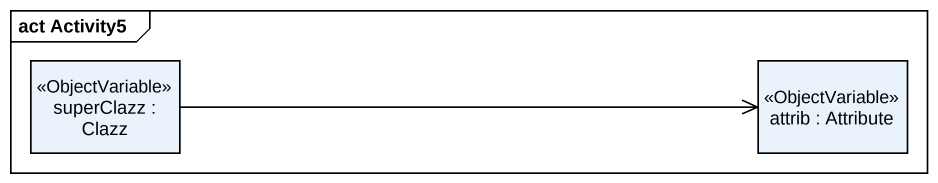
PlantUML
@startuml
mainframe act Activity5
hide empty description
state "superClazz : Clazz" as superClazz <<ObjectVariable>>
state "attrib : Attribute" as attrib <<ObjectVariable>>
superClazz -right-> attrib
@enduml
